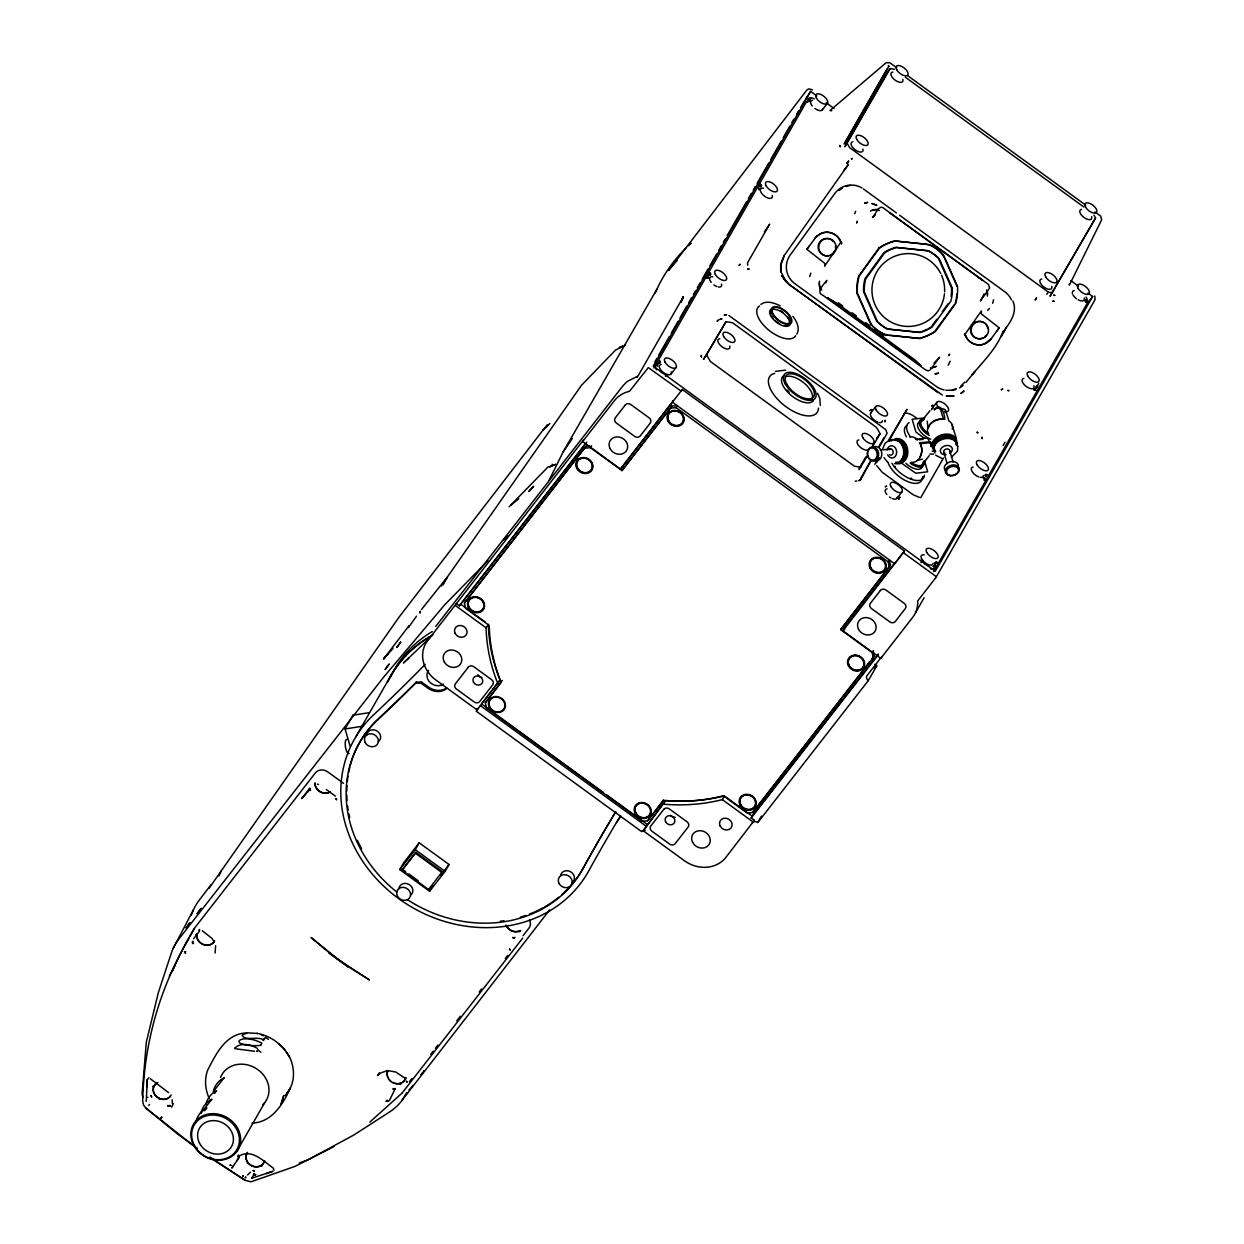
<?xml version="1.0" encoding="UTF-8"?>
<svg xmlns="http://www.w3.org/2000/svg" width="1244" height="1244" viewBox="0 0 1244 1244"><rect width="100%" height="100%" fill="white"/><g stroke="black" fill="none" stroke-linecap="round" stroke-linejoin="round"><path stroke-width="1.5" d="M840.897 242.129L824.585 266.216L824.881 263.433L806.858 249.313L816.297 236.718L821.957 233.11A14.881 14.85 -74.6 0 1 840.897 242.113C841.535 245.426 842.281 241.74 840.649 241.492M922.597 559.862L922.395 561.822L922.27 560.282M196.739 934.897L196.739 935.768A9.641 8.444 29.8 0 0 203.596 944.46A9.641 8.444 29.8 0 0 213.875 942.019M965.328 335.071C965.282 334.48 963.68 332.537 965.328 335.071A14.881 14.85 -74.6 0 0 984.253 344.059L991.281 338.772M146.263 1101.406L147.305 1079.59L146.854 1086.914M928.926 440.563L927.402 438.043L916.937 439.085A12.829 10.107 83.5 0 0 909.644 436.971M987.363 296.134L987.409 291.951M841.302 243.342L841.146 242.533M965.313 333.874L981.407 310.891L981.283 313.846L999.134 327.81L991.219 338.757A14.881 14.835 -81.5 0 1 964.986 334.309C965.639 333.236 963.245 334.729 965.546 335.678M819.283 283.305L819.547 281.237M260.867 1052.206L257.959 1050.091L257.244 1051.491M1002.742 333.268L1003.022 331.308C997.175 347.822 983.475 361.289 972.186 374.662L975.001 371.381L965.904 382.499M665.882 376.248L667.266 374.864M708.831 277.536C706.452 276.059 708.567 276.261 708.318 278.283M759.586 188.917C756.803 187.393 760.379 187.735 758.902 189.881M274.022 1170.215L273.198 1168.085C263.899 1161.445 251.412 1148.119 238.957 1156.267M820.294 405.482L819.796 398.375L817.603 393.337M747.66 265.221L747.551 262.779L769.678 224.153L764.391 231.928M215.103 952.997L215.616 945.596M922.146 561.448L921.229 562.179M388.532 1100.847L387.801 1101.173L388.843 1100.94M780.75 263.946L784 255.797L848.517 164.317L843.992 170.381M659.211 362.642C661.233 364.057 659.242 358.49 659.46 361.444C662.974 364.305 654.857 362.548 659.351 362.688M992.665 303.272L993.583 299.788M989.524 288.017L988.56 284.518L884.562 208.883C879.073 202.959 875.543 214.839 872.417 217.513L875.341 214.885M882.805 448.54L885.106 443.222L889.351 440.143M681.168 302.354L683.298 296.803L637.192 377.414M809.673 276.572L810.824 273.151M443.191 584.711L447.156 577.325L581.446 385.345L615.547 350.046L625.639 345.086M964.94 333.672L964.986 334.309M188.979 938.629C159.512 987.674 143.884 1044.167 142.687 1101.282L143.542 1105.03L145.937 1108.155L177.55 1134.015L197.158 1148.259M984.066 293.942L980.428 300.986L989.104 288.779M854.752 213.673L855.654 211.278M1002.12 335.04L1001.171 336.657L1006.318 327.436L1003.395 332.226L1004.157 330.997M950.183 361.226L948.255 365.254M551.947 464.292L552.756 464.603M549.179 480.122L563.19 451.852L656.832 289.37M825.736 282.823L826.856 280.351C823.917 284.425 814.96 292.216 823.279 295.543L925.349 369.732L927.993 370.899L930.045 370.059M922.41 561.744L921.058 562.599M218.882 876.025L221.339 870.738L398.873 617.382L543.068 430.02L549.879 423.473M1094.798 296.01L1095.109 299.571L935.939 577.496L918.056 600.479A2.053 1.804 29.8 0 0 917.714 601.536A30.773 26.948 29.8 0 1 912.707 617.351L880.799 658.356L842.919 630.817L844.505 627.396L894.203 563.563M171.625 1107.16L173.32 1103.661M643.195 830.743L665.68 800.483A178.576 156.34 29.8 0 0 724.35 795.896L752.107 816.08L751.174 817.992L754.362 820.309L725.812 857.458A30.773 26.948 29.8 0 1 684.371 860.692L643.195 830.743L665.68 800.483M842.919 630.817L904.466 551.061L682.272 389.496L620.492 469.066L582.627 441.527L583.529 439.909L427.641 640.644A30.773 26.948 29.8 0 0 435.898 680.017L477.074 709.966L500.026 680.033A178.576 156.34 29.8 0 1 488.332 624.27L486.093 627.831A178.872 156.589 29.8 0 0 497.74 683.407M202.399 930.807L212.009 938.427L214.326 941.879M326.379 789.567L335.367 796.129M389.605 1100.147L394.939 1089.2A2.053 1.788 29.2 0 1 393.12 1089.231L393.011 1088.531A1.633 1.431 29.8 0 0 395.094 1088.5L395.297 1088.827M930.916 446.612L931.958 443.299L930.372 441.729L919.907 442.771A12.829 10.107 83.5 0 1 920.544 456.361A12.829 10.107 83.5 0 1 911.137 462.348M235.085 1047.946C240.838 1042.052 251.272 1044.571 257.461 1048.474M895.385 467.293L895.011 466.329L895.447 467.246M784.233 255.844L780.594 265.718L780.921 271.876L780.75 264.366L780.765 271.021M173.243 948.286L193.458 909.768M190.316 936.094L194.297 928.506A9.237 8.086 29.8 0 1 194.748 927.853L315.37 772.897A9.237 8.086 29.8 0 1 327.81 771.918L343.484 783.316M169.34 976.151L174.626 966.106M266.045 1173.59L272.98 1171.304L251.832 1178.177L254.258 1173.543L253.667 1174.678M251.879 1178.037L252.47 1176.917M663.861 804.199A178.872 156.589 29.8 0 0 722.344 799.628L724.35 795.896M209.163 888.169L221.339 870.738M935.41 563.594C933.124 562.832 936.405 562.164 937.385 562.77C933.809 559.644 937.09 567.093 933.746 568.321A6.158 2.954 37.9 0 1 930.31 568.866M880.799 658.356L881.701 656.723M796.829 334.169C800.25 328.198 796.689 321.216 792.879 316.365M935.939 577.496L935.659 576.19L903.595 552.865M350.217 746.431L345.07 728.953L352.954 715.191L369.281 712.656M355.737 736.961L391.02 675.305M396.836 892.041A128.241 112.271 29.8 0 1 377.694 719.872A2051.791 1796.274 29.8 0 0 415.62 683.22L416.258 682.101L421.529 681.976L428.574 687.092A15.395 13.466 29.8 0 0 446.72 687.932M873.226 650.503L874.314 655.759L873.195 657.734L752.636 812.596L747.115 813.032L723.386 795.771A176.461 154.474 29.8 0 1 663.518 800.467L647.673 820.807L642.153 821.242L486.435 708.023L485.331 702.767L501.176 682.412A176.461 154.474 29.8 0 1 489.25 625.514L465.52 608.254L464.416 603.013L586.095 446.161L589.78 445.881M415.62 683.22L420.892 683.096L421.529 681.976M812.456 89.832L808.849 88.884L806.889 89.988L668.572 270.523A178.498 156.278 29.8 0 1 677.342 260.307M464.416 603.013L586.095 446.161M584.96 448.151L590.48 447.716L591.615 445.741M654.919 361.755L656.848 358.381M658.776 355.022L669.381 336.486M671.309 333.128L678.058 321.341M679.986 317.966L686.735 306.18M688.663 302.805L691.555 297.751M693.483 294.393L695.412 291.018M697.34 287.659L700.248 282.606M702.176 279.231L707.96 269.124M709.889 265.765L716.637 253.978M718.566 250.604L721.458 245.55M723.386 242.191L725.314 238.817M727.242 235.458L746.54 201.777M748.468 198.402L751.36 193.349M753.289 189.99L755.217 186.616M757.145 183.241L768.714 163.042M770.642 159.667L781.248 141.147M783.176 137.773L789.94 125.986M791.868 122.627L793.796 119.253M796.689 114.199L798.617 110.84M800.545 107.466L810.59 91.387L816.857 95.944M810.59 91.387L653.255 366.125L935.317 571.229L1092.652 296.492L1087.956 293.086M654.017 367.991L806.174 102.303A6.158 2.954 37.9 0 1 807.574 101.495M657.827 362.486L655.635 366.078A6.158 2.954 37.9 0 0 656.614 369.841M485.331 702.767L502.312 680.437M621.953 470.605L671.744 406.104L677.28 405.668L676.145 407.659L670.625 408.079L621.953 470.605L590.48 447.716M236.469 1151.991A25.642 22.454 29.8 0 0 217.373 1114.033A25.642 22.454 29.8 0 0 193.426 1144.791A25.642 22.454 29.8 0 0 236.469 1151.991L264.801 1102.511M399.775 869.587L403.709 862.698L419.197 842.81L449.022 864.487L445.072 871.375L429.584 891.264L399.775 869.587L415.263 849.699L419.197 842.81M442.304 871.593L428.542 889.507L402.045 870.225L415.807 852.327L442.304 871.593L441.822 872.448L415.309 853.182L415.807 852.327M670.625 408.079L671.744 406.104M704.12 358.241L726.029 321.667L732.483 322.709L876.6 427.501L880.083 433.689L872.402 447.109M704.99 357.572L726.029 321.667M844.038 144.024L886.956 69.089M844.66 143.495L888.589 66.787M844.738 146.73L887.61 71.872L890.144 68.607L894.452 69.291M845.578 145.641L890.144 68.607M428.542 889.507L429.04 888.636M429.584 891.264L432.741 885.759M647.673 820.807L663.518 799.939M859.137 468.584L865.871 456.843M872.588 445.088L874.516 441.729M859.044 469.594L867.597 455.506M871.344 459.751L860.724 478.271C858.08 486.093 870.349 460.404 871.64 460.327M879.057 446.285L883.878 437.857M879.321 446.923L887.112 433.301L885.728 429.6L728.906 315.494M874.781 464.37L877.642 459.394M889.04 439.474L907.047 409.323L888.916 440.982M876.507 462.644L879.368 457.652M840.617 629.604L890.409 565.103L889.304 559.847L888.169 561.837L889.273 567.077L840.617 629.604L872.091 652.478L873.195 657.734M920.7 497.756L943.527 457.932M889.273 567.077L890.409 565.103M752.636 812.596L869.54 661.886M1095.56 217.964L1050.138 296.088L1095.56 217.964L1094.005 215.212M754.362 820.309L752.309 822.953A4.105 3.592 29.8 0 1 757.72 822.439L761.499 816.111M757.829 822.517L868.265 680.639L876.74 665.851L874.905 664.265M933.762 566.642L936.654 561.604M1003.099 445.57L1005.028 442.211M1035.848 388.392L1038.74 383.354M1086.292 301.934C1083.633 299.337 1087.443 304.796 1086.961 300.799A6.158 2.954 37.9 0 0 1085.981 297.052M933.622 571.571L1087.925 302.137L1092.652 296.492M915.6 612.561L924.09 597.742M507.676 535.635L503.493 539.834L505.841 537.906M710.153 275.017L708.349 274.52L710.153 275.017L710.79 274.115L709.453 272.7L710.635 274.349M406.726 1092.698L401.61 1100.924A61.547 53.881 29.8 0 1 389.45 1112.043L354.042 1134.886L308.201 1159.735L299.275 1162.985M401.719 1100.769L549.584 909.97M148.845 1105.403L149.467 1104.423M1005.712 328.432C1011.45 320.657 1017.421 310.829 1012.803 300.97M808.102 101.588L806.983 101.93L807.854 101.526M287.037 1093.196C295.248 1082.949 295.108 1068.269 289.463 1056.871M409.603 1089.402L409.136 1090.195L411.764 1086.852M412.899 1085.219L412.231 1086.199M423.644 1071.411L424.111 1070.618L423.411 1071.379M263.51 1040.419L264.863 1038.04L262.904 1040.248M441.418 586.002L447.156 577.325L421.467 609.529M620.492 469.066L673.408 400.646L672.382 402.17L894.591 563.75L904.466 551.061M682.272 389.496L681.168 391.129L648.342 367.586L629.822 390.896A2.053 1.804 29.8 0 1 628.873 391.487A30.773 26.948 29.8 0 0 614.536 400.537L582.627 441.527M477.074 709.966L478.178 708.318M379.404 1072.919L377.554 1075.671L380.26 1073.09L387.506 1070.586M999.134 327.81L996.755 331.215M309.678 788.323L301.701 798.601L308.699 790.873M456.19 603.495L459.394 605.828L585.38 443.75M285.296 1095.513L290.396 1087.987C283.119 1104.066 271.907 1122.492 252.034 1123.099M233.592 1165.535L231.85 1168.1L238.864 1157.806L237.091 1160.403M563.19 451.852L572.364 438.494M1036.936 387.382C1035.35 387.382 1039.58 385.391 1036.718 385.671M986.181 476.001C986.896 478.1 984.222 472.984 986.772 474.462C989.757 475.799 981.92 473.731 986.01 476.545M421.001 1074.614L421.965 1073.261M423.255 1071.97L421.281 1074.645M408.623 626.447C410.784 623.835 402.869 635.56 416.491 616.153M761.39 185.714L760.286 184.05L761.561 185.496L760.939 186.958L759.275 186.133M761.064 186.165L759.726 185.791M616.418 822.548L620.896 816.297M879.026 247.929L858.702 275.966A50.273 50.195 -58.8 0 0 856.867 293.04L869.603 321.729C872.977 328.369 880.659 333.921 888.014 335.102M946.202 315.805L954.101 304.889M932.285 325.462L936.763 319.288M942.346 311.591L947.928 303.878M945.082 317.36L934.897 331.37A50.273 50.195 -58.8 0 1 919.207 338.368L889.849 335.305M809.393 245.939L806.858 249.313M930.652 369.375L939.593 357.292L933.902 363.124M147.336 1079.761L148.891 1077.693M419.648 612.157L420.285 611.193L419.803 613.012M408.592 626.292L383.665 658.869L388.346 653.629M210.951 884.842L199.46 899.879A62.293 57.519 27.8 0 0 191.312 915.133M435.804 626.37L623.026 385.702L627.334 381.364L637.332 376.403M822.424 109.705L827.509 103.174M199.678 930.932L193.582 938.754M459.394 605.828L586.733 442.242M671.138 373.869L676.223 367.338M500.026 680.033L481.49 703.84L603.387 792.475M214.497 1093.523L216.658 1090.739A25.642 22.454 29.8 0 0 205.835 1104.656M204.638 1110.736L206.815 1107.953A25.642 22.454 29.8 0 0 195.977 1121.87M402.045 870.225L415.309 853.182M440.671 875.201L449.022 864.487M870.613 413.21L875.698 406.679M876.429 438.386L880.083 433.689M921.617 421.032L929.89 410.784M931.74 408.903L936.825 402.372M409.478 1081.611L411.842 1078.579M430.766 1054.274L433.13 1051.227M435.493 1048.194L437.857 1045.147M456.781 1020.842L460.327 1016.286M479.251 991.981L481.615 988.949M505.266 958.564L507.63 955.516M523.009 935.768L528.918 928.179A9.237 8.086 29.8 0 0 529.493 919.922M402.294 1092.776L522.698 938.116M1046.686 294.315L1048.381 292.138L1052.673 292.822M922.504 464.339L929.315 455.584M897.002 498.222L902.102 491.691M871.935 658.822L874.314 655.759M752.107 816.08L878.109 654.22M751.174 817.992L878.497 654.406M880.581 658.169L867.177 675.399A4.105 3.592 29.8 0 0 868.156 680.561L868.265 680.639M874.392 668.868L876.74 665.851M667.764 374.397L665.447 376.419M387.833 653.94L383.665 658.869L393.026 648.388M898.837 499.108L899.941 497.009L898.977 498.922M1034.681 389.045L1036.128 390.398L1034.324 389.465M260.198 1045.333L261.411 1044.074L260.68 1045.473C224.822 1047.339 239.33 1031.478 261.878 1043.156M256.746 1051.367L257.959 1050.091M983.211 478.52C984.781 476.934 986.725 479.469 983.74 477.898M509.107 506.837L548.324 466.671M420.425 612.654L419.741 611.939M707.525 277.91L707.929 278.096M934.322 409.603C940.246 401.454 945.051 413.894 944.662 419.337A12.829 9.346 -16.6 0 0 931.523 422.898A12.829 9.346 -16.6 0 0 927.946 433.13M401.967 1093.181L369.826 1122.088M547.92 424.655L546.443 426.163M487.928 560.686L444.606 604.926L383.696 677.094L178.918 938.987A61.547 53.881 29.8 0 0 171.237 953.37L158.346 992.588L146.341 1042.037L142.127 1093.476A8.972 7.868 29.8 0 0 143.029 1097.192M987.643 310.3L989.384 308.528M718.006 320.361L717.104 321.247L718.97 319.739M247.509 1175.02L250.542 1172.112M760.846 304.376C766.553 300.053 774.53 303.023 780.19 305.853M1035.972 386.402L1036.765 387.91M931.554 405.917L933.109 405.28L931.834 405.668M885.23 486.808L886.785 486.155L885.51 486.559M510.864 505.111L518.764 498.844M806.983 101.93L808.833 98.571A6.158 2.954 37.9 0 1 814.291 98.945M839.125 190.519L842.421 188.077M959.559 387.941L963.011 385.531M951.536 457.123L957.46 451.137L957.833 446.254M334.076 1146.533L294.921 1166.421L251.039 1181.8L245.239 1180.369L212.289 1159.144M185.169 953.277L185.496 953.386M870.411 211.091L872.277 210.236M934.555 367.104L936.483 366.28M719.856 319.21L722.018 318.884L720.711 318.93M922.333 459.098L917.481 460.311M775.447 371.365L785.695 370.137M871.811 210.438L874.237 209.661A14.757 13.731 44.7 0 1 878.342 209.412M935.037 366.902L932.502 367.664A14.757 13.964 26 0 1 930.403 367.929M706.95 277.599L706.048 278.143L707.105 277.49M846.153 186.367L850.103 185.465M941.817 408.498L945.347 409.665L948.877 420.861A12.829 9.346 -16.6 0 1 952.298 429.133M951.629 390.476L955.703 389.605M246.623 1032.924C225.708 1033.655 216.114 1053.855 207.795 1069.902C204.125 1079.294 205.167 1089.853 209.443 1098.841M345.07 728.953L363.372 726.107M919.223 439.816L922.986 439.381M919.907 442.771L920.311 443.719L927.837 442.848A10.994 4.245 -38.9 0 1 930.776 445.679M880.192 450.126L890.642 448.928M855.219 481.148L856.852 481.008M1033.733 389.87L1034.324 390.056M387.444 1070.586L395.654 1071.97L405.886 1078.797M254.522 1051.258L235.209 1048.723A5.396 1.928 -15.8 0 1 235.1 1047.93M262.686 1039.362C257.539 1036.625 244.695 1040.886 242.222 1035.475A5.396 1.99 -15.3 0 1 243.311 1034.495L247.991 1032.862L257.679 1033.469M860.864 467.246L854.426 466.22L710.308 361.429L706.81 355.224M831.785 110.763L829.997 110.545L886.117 62.729L889.787 62.744L896.8 67.767M317.422 784.171L318.48 784.373M928.786 427.096A11.289 8.226 -16.6 0 1 943.418 419.072L944.662 419.337M919.378 497.382L913.298 494.832L882.229 472.269L876.725 465.66M942.548 458.787L935.644 455.164M238.35 1155.054L238.615 1155.163A1.633 1.431 29.8 0 0 239.143 1157.324L238.521 1157.449A2.053 1.788 30.7 0 1 237.868 1156.298M257.073 1033.344C270.881 1035.832 282.901 1044.789 289.557 1057.089L283.803 1048.412M942.314 395.048L788.712 284.192L782.087 276.044M261.007 1034.557L263.37 1035.801M924.821 417.922L912.116 419.212L915.926 432.01L924.09 438.121M197.112 1148.539L145.921 1108.124M209.941 1157.029L245.239 1180.369M864.005 323.891L864.875 324.482M863.103 323.238L859.122 320.361M893.114 215.181L889.615 212.693L982.76 280.444L977.613 276.619M265.532 1037.294L268.393 1039.362M907.731 75.713L1085.717 205.136M1095.093 211.947L1100.691 216.176L1101.686 219.737L1069.358 285.14L1069.187 284.005M905.399 77.252L1083.835 207.002M826.265 102.785L834.086 108.492M1070.711 280.553L1078.548 286.244M806.33 97.359L809.455 99.644M1084.799 299.866L1087.925 302.137M1048.381 292.138L849.605 147.601L847.273 143.464M863.414 188.933L896.395 212.926M899.536 215.212L1004.794 291.749A20.51 20.479 -74.6 0 1 1011.419 299.882M838.301 302.758L842.857 306.071M851.953 312.679L856.494 315.992M865.606 322.616L870.147 325.912M879.244 332.521L883.784 335.833M831.738 300.442L839.342 305.977M845.422 310.409L853.042 315.929M891.31 343.764L894.358 345.988M905.026 353.747L908.073 355.955M937.945 392.606L788.929 284.254L783.767 278.827L782.025 275.484L786.099 281.797L780.548 270.974M917.139 418.544L914.045 416.289A10.247 4.914 37.9 0 0 904.217 413.661M901.216 462.923L915.833 473.249L927.666 471.787L924.494 460.824M676.145 407.659L888.169 561.837M841.753 627.614L844.738 629.791M460.575 604.086L471.367 611.939M474.462 614.178L485.253 622.031M455.133 605.315L486.093 627.831M722.344 799.628L753.304 822.129M606.512 794.76L647.144 824.306M480.308 705.581L646.196 826.203M420.892 683.096L427.936 688.212A15.395 13.466 29.8 0 0 446.083 689.052M415.263 849.699L445.072 871.375M402.543 869.369L405.653 871.64M408.778 873.91L418.124 880.705M329.054 953.246L348.553 967.412M150.384 1078.797L168.531 1092.59M882.774 337.559L883.691 338.228M279.169 1044.26L283.85 1048.568M887.61 462.13L884.002 457.668M701.554 357.246L701.289 355.317L701.243 356.499M944.243 257.555C940.806 250.961 933.187 245.379 925.847 244.166L894.685 240.916A50.273 50.149 -87.7 0 0 879.01 247.914M945.005 259.25L957.009 286.229M841.41 243.684L841.037 242.813A14.881 14.85 -66.9 0 0 814.804 238.366M916.937 439.085L917.341 440.034A11.289 8.895 83.5 0 0 915.335 438.837M952.049 424.468L956.123 438.028M943.418 419.072L941.008 410.986A10.994 5.38 -70 0 0 936.157 408.561M949.639 450.406L953.106 462.037M943.729 452.116L947.197 463.748M352.954 715.191L353.218 716.077M928.133 428.434L927.184 421.187M172.138 1099.758L172.418 1103.615M987.487 294.564L987.394 292.993A11.103 10.341 44.7 0 0 986.554 289.961M819.345 282.777L819.329 285.374A14.757 13.964 26 0 0 820.34 289.385M220.515 1077.506A25.642 22.454 29.8 0 1 256.528 1068.751A25.642 22.454 29.8 0 1 262.826 1104.703M390.554 676.674A134.399 117.651 29.8 0 1 432.29 631.548M172.341 971.424A403.087 352.892 29.8 0 1 194.297 928.506M387.77 681.961A134.181 117.465 29.8 0 1 429.538 636.835M349.113 753.475A7.184 2.333 81.2 0 1 345.412 746.804A7.184 2.333 81.2 0 1 346.952 739.402M330.111 791.853A9.641 8.444 29.8 0 1 320.625 791.868A9.641 8.444 29.8 0 1 315.105 784.047M330.22 791.93A9.641 8.444 29.8 0 1 319.879 791.775A9.641 8.444 29.8 0 1 314.965 782.74M519.214 931.041A9.641 8.444 29.8 0 1 506.401 925.552M520.723 930.465A9.641 8.444 29.8 0 1 505.966 925.101M170.397 1096.182A9.641 8.444 29.8 0 1 160.258 1098.685L159.512 1098.39A9.641 8.444 29.8 0 1 153.681 1086.961L153.898 1086.416A9.641 8.444 29.8 0 1 157.91 1082.498M171.128 1095.015A9.641 8.444 29.8 0 1 156.542 1096.866A9.641 8.444 29.8 0 1 157.273 1082.98M264.568 1160.652A9.641 8.444 29.8 0 1 257.85 1166.623A9.641 8.444 29.8 0 1 248.411 1163.031L247.914 1162.425A9.641 8.444 29.8 0 1 247.54 1152.364M264.412 1160.901A9.641 8.444 29.8 0 1 251.863 1165.986A9.641 8.444 29.8 0 1 247.198 1152.893M405.793 1077.413A9.641 8.444 29.8 0 1 400.63 1083.151L399.759 1083.4A9.641 8.444 29.8 0 1 392.777 1082.42M390.756 1081.052A9.641 8.444 29.8 0 1 389.092 1079.294M387.926 1077.242A9.641 8.444 29.8 0 1 387.879 1070.742M405.622 1077.802A9.641 8.444 29.8 0 1 393.726 1083.151A9.641 8.444 29.8 0 1 387.801 1070.866M214.606 940.853A9.641 8.444 29.8 0 1 203.021 944.554A9.641 8.444 29.8 0 1 196.863 933.529M198.713 930.31A9.641 8.444 29.8 0 1 199.662 929.486M408.841 658.231A134.399 117.651 29.8 0 0 403.398 662.99A2051.791 1796.274 29.8 0 0 432.85 634.72M387.49 681.976A134.399 117.651 29.8 0 1 431.699 635.637M425.215 664.343A2051.791 1796.274 29.8 0 1 373.838 714.616A134.399 117.651 29.8 0 0 398.811 898.712A134.399 117.651 29.8 0 0 588.739 870.878A2051.791 1796.274 29.8 0 1 620.476 815.831M443.439 684.091A10.263 8.988 29.8 0 1 430.315 682.692A10.263 8.988 29.8 0 1 428.589 670.423M615.5 812.114A2051.791 1796.274 29.8 0 0 583.374 867.846A128.241 112.271 29.8 0 1 561.604 894.856M558.758 897.251A128.241 112.271 29.8 0 1 544.888 906.767M543.255 907.685A128.241 112.271 29.8 0 1 529.415 914.107M525.792 915.444A128.241 112.271 29.8 0 1 520.272 917.201M504.022 920.731A128.241 112.271 29.8 0 1 500.321 921.213M361.615 848.719A128.241 112.271 29.8 0 1 357.448 840.353M349.673 817.526A128.241 112.271 29.8 0 1 348.864 813.747M348.18 809.953A128.241 112.271 29.8 0 1 347.636 806.143M347.06 800.436A128.241 112.271 29.8 0 1 346.781 794.776M346.765 791.028A128.241 112.271 29.8 0 1 346.983 785.415M347.294 781.683A128.241 112.271 29.8 0 1 348.009 776.116M348.647 772.462A128.241 112.271 29.8 0 1 349.859 767.05M350.31 765.293A128.241 112.271 29.8 0 1 378.332 718.752A2051.791 1796.274 29.8 0 0 416.258 682.101M615.842 811.617A2051.791 1796.274 29.8 0 0 582.736 868.965A128.241 112.271 29.8 0 1 407.519 899.723M560.546 876.071A7.184 6.282 29.8 0 1 570.592 871.749A7.184 6.282 29.8 0 1 572.1 882.587M398.951 888.714A7.184 6.282 29.8 0 1 408.981 884.406A7.184 6.282 29.8 0 1 410.504 895.245M366.747 735.142A7.184 6.282 29.8 0 1 376.776 730.819A7.184 6.282 29.8 0 1 378.3 741.657M721.489 284.036A7.184 3.437 37.9 0 1 718.488 287.006M717.01 286.602A7.184 3.437 37.9 0 1 713.885 284.907M711.21 282.388A7.184 3.437 37.9 0 1 710.448 277.039M711.444 276.728A7.184 3.437 37.9 0 1 712.719 276.774M655.324 292.76A178.498 156.278 29.8 0 1 685.724 248.38M688.461 245.783A178.498 156.278 29.8 0 1 691.26 243.249M707.649 275.484A143.62 125.737 29.8 0 1 710.324 272.7M675.259 817.277A5.038 4.447 30.7 0 1 670.625 815.318M476.779 708.551A4.105 3.592 29.8 0 1 476.281 711.226L641.624 831.614A4.105 3.592 29.8 0 1 645.232 830.37M481.832 677.482A5.038 4.432 28.6 0 1 477.758 674.543M662.85 373.324A9.237 4.432 37.9 0 1 660.253 370.961M657.641 366.311A9.237 4.432 37.9 0 1 658.325 363.699M671.216 371.8A7.184 3.437 37.9 0 1 663.612 372.671A7.184 3.437 37.9 0 1 661.186 364.492M934.773 564.714A9.237 4.432 37.9 0 1 932.938 566.502M928.117 565.725A9.237 4.432 37.9 0 1 923.701 562.941M933.109 563.268A7.184 3.437 37.9 0 1 923.903 561.79A7.184 3.437 37.9 0 1 924.183 554.855M983.382 475.503A7.184 3.437 37.9 0 1 980.21 477.307M978.733 476.918A7.184 3.437 37.9 0 1 972.015 471.352A7.184 3.437 37.9 0 1 973.166 467.044M1033.966 385.718A7.184 3.437 37.9 0 1 1026.362 386.589A7.184 3.437 37.9 0 1 1023.921 378.425M1086.059 299.151A9.237 4.432 37.9 0 1 1085.359 301.763M1084.239 297.954A7.184 3.437 37.9 0 1 1078.19 299.804M1076.62 298.824A7.184 3.437 37.9 0 1 1073.028 294.952M1072.468 293.662A7.184 3.437 37.9 0 1 1072.312 292.511M1072.561 291.594A7.184 3.437 37.9 0 1 1074.194 290.645M808.911 100.748A9.237 4.432 37.9 0 1 810.746 98.96M822.673 108.788A7.184 3.437 37.9 0 1 814.898 108.508M812.239 105.989A7.184 3.437 37.9 0 1 812.472 100.329M772.244 195.401A7.184 3.437 37.9 0 1 768.279 198.138A7.184 3.437 37.9 0 1 760.815 191.965A7.184 3.437 37.9 0 1 763.489 188.155M902.833 79.352A7.184 3.437 37.9 0 1 895.229 80.222A7.184 3.437 37.9 0 1 892.788 72.043M862.916 149.047A7.184 3.437 37.9 0 1 855.312 149.918A7.184 3.437 37.9 0 1 852.886 141.754M1051.678 288.437A7.184 3.437 37.9 0 1 1042.705 286.042A7.184 3.437 37.9 0 1 1041.71 279.06M1051.755 286.369A7.184 3.437 37.9 0 1 1051.926 287.519M1091.672 216.674A7.184 3.437 37.9 0 1 1084.068 217.529A7.184 3.437 37.9 0 1 1081.627 209.365M795.616 335.74A23.589 11.32 37.9 0 1 768.465 329.878A23.589 11.32 37.9 0 1 759.633 305.946M931.492 409.836A7.184 3.437 37.9 0 1 933.373 407.97M938.225 407.083A7.184 3.437 37.9 0 1 938.862 401.408A7.184 3.437 37.9 0 1 947.664 406.99A7.184 3.437 37.9 0 1 945.502 411.702M882.462 420.721A7.184 3.437 37.9 0 1 879.29 422.54M877.813 422.151A7.184 3.437 37.9 0 1 871.515 417.253A7.184 3.437 37.9 0 1 871.251 412.573M897.251 497.305A7.184 3.437 37.9 0 1 892.617 498.72M891.046 498.004A7.184 3.437 37.9 0 1 889.491 497.025M886.816 494.506A7.184 3.437 37.9 0 1 887.05 488.845M933.529 454.06A20.51 9.843 37.9 0 1 929.874 453.936M906.456 436.893A20.51 9.843 37.9 0 1 906.923 425.464M922.177 477.991A20.51 9.843 37.9 0 1 906.674 481.148A20.51 9.843 37.9 0 1 888.092 462.457M935.737 451.214A20.51 9.843 37.9 0 1 932.083 451.09M910.328 436.628A20.51 9.843 37.9 0 1 909.131 422.618M930.792 439.225A12.829 6.142 37.9 0 1 919.534 430.486A12.829 6.142 37.9 0 1 919.083 422.136M929.346 435.447A12.829 6.142 37.9 0 1 919.596 424.873A12.829 6.142 37.9 0 1 924.168 419.306M928.071 434.001A12.409 5.956 37.9 0 1 920.156 424.702A12.409 5.956 37.9 0 1 923.359 419.306M935.13 451.106A12.658 9.221 -16.6 0 1 941.91 434.747A12.658 9.221 -16.6 0 1 956.201 445.01M933.28 446.845A11.6 8.444 -16.6 0 1 943.59 435.151A11.6 8.444 -16.6 0 1 955.765 442.6M934.12 449.068A11.802 8.599 -16.6 0 1 942.112 435.493A11.802 8.599 -16.6 0 1 955.998 442.724M934.399 450.017A11.802 8.599 -16.6 0 1 942.392 436.426A11.802 8.599 -16.6 0 1 956.278 443.673M934.819 450.033A11.383 8.288 -16.6 0 1 933.855 448.073M933.653 445.896A11.383 8.288 -16.6 0 1 941.133 437.406A11.383 8.288 -16.6 0 1 953.137 438.168M954.77 439.77A11.383 8.288 -16.6 0 1 955.734 441.729M934.524 450.421A11.802 8.599 -16.6 0 1 942.517 436.831A11.802 8.599 -16.6 0 1 956.403 444.077M934.711 451.09A11.802 8.599 -16.6 0 1 942.719 437.515A11.802 8.599 -16.6 0 1 956.605 444.746M934.431 449.302A11.18 8.148 -16.6 0 1 941.584 438.821A11.18 8.148 -16.6 0 1 954.972 441.138M934.99 453.049A12.098 8.817 -16.6 0 1 943.201 439.116A12.098 8.817 -16.6 0 1 957.445 446.534M945.984 454.698A6.158 4.478 -16.6 0 1 940.697 449.208A6.158 4.478 -16.6 0 1 950.089 446.005A6.158 4.478 -16.6 0 1 949.732 453.422M945.036 453.391A3.079 2.239 -16.6 0 1 943.916 450.717A3.079 2.239 -16.6 0 1 947.384 448.944A3.079 2.239 -16.6 0 1 949.701 450.981M946.093 471.181A7.184 5.225 -16.6 0 1 949.048 462.208A7.184 5.225 -16.6 0 1 958.393 466.298M928.599 433.689A11.289 5.411 37.9 0 1 921.198 425.386A11.289 5.411 37.9 0 1 923.592 420.161M944.74 411.375A10.994 5.38 -70 0 1 945.207 412.526M934.337 409.836A10.994 5.38 -70 0 1 935.239 409.12M924.385 475.146A20.51 9.843 37.9 0 1 911.121 479.22A20.51 9.843 37.9 0 1 891.901 463.312M922.333 465.94A12.829 6.142 37.9 0 1 905.881 463.312M923.81 461.617A12.829 6.142 37.9 0 1 920.731 466.998A12.829 6.142 37.9 0 1 910.219 463.172M923.686 461.197A12.409 5.956 37.9 0 1 910.592 462.737M894.902 438.93A12.658 9.983 83.5 0 1 907.856 451.432A12.658 9.983 83.5 0 1 895.602 463.328M897.515 439.63A11.6 9.128 83.5 0 1 906.969 452.909A11.6 9.128 83.5 0 1 895.789 462.317M894.98 439.785A11.802 9.299 83.5 0 1 906.923 449.893A11.802 9.299 83.5 0 1 898.059 462.97M896.504 439.536A11.802 9.299 83.5 0 1 906.161 451.525A11.802 9.299 83.5 0 1 897.173 463.079M896.333 439.972A11.383 8.972 83.5 0 1 904.606 457.186M899.288 462.348A11.383 8.972 83.5 0 1 896.971 462.69M896.131 439.583A11.802 9.299 83.5 0 1 905.787 451.572A11.802 9.299 83.5 0 1 896.8 463.126M890.875 441.122A11.802 9.299 83.5 0 1 893.099 440.003M895.493 439.661A11.802 9.299 83.5 0 1 905.165 451.634A11.802 9.299 83.5 0 1 896.162 463.188M895.136 440.314A11.18 8.817 83.5 0 1 903.921 448.773A11.18 8.817 83.5 0 1 900.158 461.229M898.059 462.286A11.18 8.817 83.5 0 1 895.773 462.628M889.056 441.045A12.098 9.532 83.5 0 1 903.299 448.711A12.098 9.532 83.5 0 1 894.483 463.685M887.081 450.188A6.158 4.852 83.5 0 1 894.094 446.627A6.158 4.852 83.5 0 1 895.385 456.299A6.158 4.852 83.5 0 1 887.687 454.853M888.947 449.799A3.079 2.426 83.5 0 1 892.228 449.69A3.079 2.426 83.5 0 1 892.772 453.811A3.079 2.426 83.5 0 1 889.584 454.635M873.117 447.405A7.184 5.66 83.5 0 1 881.732 452.863A7.184 5.66 83.5 0 1 874.859 460.56M923.017 462.301A11.289 5.411 37.9 0 1 911.448 462.69M920.311 443.719A11.289 8.895 83.5 0 1 920.125 456.579M790.08 321.154A12.316 5.909 37.9 0 1 777.034 322.647A12.316 5.909 37.9 0 1 772.866 308.636M780.283 310.627A12.316 5.909 37.9 0 1 782.958 312.322M787.53 316.614A12.316 5.909 37.9 0 1 789.116 318.93M770.891 310.86A11.289 5.411 37.9 0 1 785.99 315.634A11.289 5.411 37.9 0 1 784.513 325.508M779.739 323.767A11.289 5.411 37.9 0 1 775.012 320.33M773.099 318.262A11.289 5.411 37.9 0 1 771.638 316.147M770.751 314.11A11.289 5.411 37.9 0 1 770.487 312.306M729.761 346.019A7.184 3.437 37.9 0 1 722.158 346.889A7.184 3.437 37.9 0 1 719.716 338.71M868.172 449.908A7.184 3.437 37.9 0 1 859.215 446.223A7.184 3.437 37.9 0 1 858.858 439.894M818.505 408.11A29.747 14.275 37.9 0 1 784.233 405.373A29.747 14.275 37.9 0 1 774.701 373.355M813.607 400.226A19.5 9.346 37.9 0 1 791.184 395.39A19.5 9.346 37.9 0 1 783.891 375.61M789.131 392.155A17.447 8.366 37.9 0 1 787.203 389.994M785.353 376.994A17.447 8.366 37.9 0 1 803.857 382.857A17.447 8.366 37.9 0 1 811.959 399.013M861.936 187.968A20.51 20.479 -74.6 0 0 835.019 193.209L790.049 255.238A20.51 20.479 -74.6 0 0 794.776 283.601L936.157 386.402A20.51 20.479 -74.6 0 0 944.196 389.916M964.551 382.126A20.51 20.479 -74.6 0 1 960.85 385.92M956.309 388.626A20.51 20.479 -74.6 0 1 952.951 389.745M951.225 390.087A20.51 20.479 -74.6 0 1 945.938 390.181M841.333 242.891A2.053 1.026 48.5 0 1 841.457 243.637M982.744 337.979A8.724 8.708 -81.5 0 1 970.553 329.116A8.724 8.708 -81.5 0 1 984.315 322.958M985.963 324.528A8.724 8.708 -81.5 0 1 987.798 328.649M986.243 335.134A8.724 8.708 -81.5 0 1 984.673 336.782M828.162 255.72A8.724 8.708 -66.9 0 1 818.692 243.98A8.724 8.708 -66.9 0 1 833.589 241.616M835.408 245.737A8.724 8.708 -66.9 0 1 835.47 248.007M834.942 250.215A8.724 8.708 -66.9 0 1 830.354 255.067M933.498 367.322A11.103 10.496 26 0 1 931.927 367.509M873.272 210.018A11.103 10.341 44.7 0 1 879.43 210.547M956.947 293.911A50.273 50.149 -87.7 0 1 955.221 303.334M931.647 252.874A44.115 44.022 -74.6 0 0 927.9 250.682L895.758 247.323A44.115 44.022 -74.6 0 0 883.909 252.61L864.907 278.827A44.115 44.022 -74.6 0 0 863.554 291.749L876.693 321.31A44.115 44.022 -74.6 0 0 887.174 328.945L919.316 332.303A44.115 44.022 -74.6 0 0 927.402 329.162M932.844 253.683A44.115 44.022 -74.6 0 1 938.396 258.317L951.536 287.877A44.115 44.022 -74.6 0 1 951.054 296.538M931.165 327.001A44.115 44.022 -74.6 0 1 928.677 328.478M944.46 293.802A36.418 36.34 -74.6 0 1 892.928 323.036A36.418 36.34 -74.6 0 1 882.167 264.739A36.418 36.34 -74.6 0 1 940.697 273.478M941.521 275.188A36.418 36.34 -74.6 0 1 944.6 291.905M879.352 331.821A47.288 43.991 44.7 0 1 876.211 329.629M875.201 329.598A47.241 44.66 26 0 1 874.703 329.225M821.755 290.07A11.103 10.496 26 0 1 819.392 284.332M186.102 927.9L189.959 922.597L186.102 927.9M197.19 913.718L201.062 908.415L197.19 913.718M385.22 669.459L389.077 664.172L385.22 669.459M396.805 647.424L400.677 642.137L396.805 647.424M520.241 931.243L520.225 931.383A2.068 1.788 30.8 0 0 519.65 931.834L519.417 931.429A2.472 2.161 29.8 0 1 520.116 930.87L520.241 931.243M147.865 1097.317L147.896 1097.208M888.496 65.528L888.698 66.585L888.496 65.528M908.182 424.468L908.182 424.468M262.189 1165.55L262.189 1165.628A2.084 1.835 29.1 0 0 261.691 1165.923L261.52 1165.441A2.488 2.177 29.8 0 1 262.095 1165.161L262.189 1165.55M400.817 1083.726L400.801 1083.804A2.068 1.804 30.9 0 0 400.133 1084.255L399.915 1083.819A2.472 2.161 29.8 0 1 400.708 1083.337L400.817 1083.726M984.548 479.515L984.206 480.402L984.471 479.469M533.489 486.435L528.995 491.333L533.489 486.435M809.875 101.059C810.248 103.283 807.418 98.089 809.875 101.059M335.958 798.648L336.549 799.659L335.958 798.648M406.477 1081.316L407.052 1082.327L406.508 1081.316M509.496 948.954L510.087 949.965L509.496 948.954M309.476 788.68L310.533 790.484A1.633 1.431 29.8 0 1 310.098 788.385L309.476 788.68M170.008 1105.963L169.993 1106.025A2.053 1.788 29.1 0 1 167.816 1106.118L167.753 1105.418A1.633 1.431 29.8 0 0 170.055 1105.31L170.008 1105.963M885.199 420.456L884.888 421.669L885.199 420.456M245.27 1177.741L245.799 1177.166L245.27 1177.741M922.753 477.058L923.577 476.747L922.753 477.058M827.789 297.922L920.964 365.689L915.366 360.278L837.399 303.583L827.789 297.922M514.347 938.178L512.652 937.463A1.633 1.431 29.8 0 0 514.861 937.292L514.347 938.178M283.756 1095.606L281.035 1104.33L283.756 1095.606M682.039 299.509L683.298 296.803L682.039 299.509M192.556 941.444L192.4 941.848A2.053 1.788 30.6 0 0 192.836 943.574L193.504 943.465A1.633 1.431 29.8 0 1 192.96 941.521L192.68 941.428M159.45 1098.561L159.279 1098.934A2.068 1.819 28 0 1 159.807 1099.432L160.165 1099.012A2.472 2.161 29.8 0 0 159.45 1098.561M857.303 221.416L856.696 222.816L857.303 221.416M910.717 478.365L911.743 478.505L910.717 478.427M948.892 355.473L949.514 354.353L948.892 355.473M247.369 1163.016L247.338 1163.078A2.068 1.819 31.5 0 1 247.867 1163.529L248.256 1163.14A2.472 2.161 29.8 0 0 247.618 1162.611L247.463 1162.876M243.218 1175.611L242.813 1176.529L243.218 1175.611M704.337 358.428L703.482 359.283L704.337 358.428M387.055 1100.334L386.215 1101.298L387.055 1100.334M1035.941 298.747L1035.132 300.006L1036.532 297.829L1035.941 298.747M161.782 1117.143L160.927 1118.232L161.782 1117.143M148.487 1107.331L148.487 1107.331M1095.669 213.984L1095.669 213.984M185.62 951.816L184.501 951.722L185.62 951.816M879.492 248.054L859.169 276.09A50.273 50.164 -74.6 0 0 857.365 293.195L871.422 324.824A50.273 50.164 -74.6 0 0 885.308 334.916L919.689 338.508A50.273 50.164 -74.6 0 0 935.364 331.495L955.687 303.474A50.273 50.164 -74.6 0 0 957.491 286.369L943.434 254.74A50.273 50.164 -74.6 0 0 929.563 244.648L895.182 241.056A50.273 50.164 -74.6 0 0 879.492 248.054M884.671 252.827L865.668 279.029A44.115 44.022 -74.6 0 0 864.316 291.951L877.455 321.527A44.115 44.022 -74.6 0 0 887.952 329.147L920.078 332.506A44.115 44.022 -74.6 0 0 931.927 327.219L950.929 301.017A44.115 44.022 -74.6 0 0 952.298 288.079L939.158 258.519A44.115 44.022 -74.6 0 0 928.662 250.899L896.535 247.54A44.115 44.022 -74.6 0 0 884.671 252.827M860.537 479.873L859.029 480.604L860.537 479.873M724.428 314.965L726.48 314.654L724.428 314.965M625.297 404.953L615.298 417.813A4.105 3.592 29.8 0 0 616.386 423.069L634.689 436.38A4.105 3.592 29.8 0 0 640.225 435.944L650.223 423.084A4.105 3.592 29.8 0 0 649.119 417.844L630.817 404.533A4.105 3.592 29.8 0 0 625.297 404.953M468.304 667.204L455.366 683.827A4.105 3.592 29.8 0 0 456.47 689.083L474.197 701.974A4.105 3.592 29.8 0 0 479.717 701.538L492.655 684.915A4.105 3.592 29.8 0 0 491.551 679.659L473.84 666.768A4.105 3.592 29.8 0 0 468.304 667.204M224.06 1077.833L213.222 1091.75A25.642 22.454 29.8 0 1 224.06 1077.833M211.729 1099.338L200.906 1113.271A25.642 22.454 29.8 0 1 211.729 1099.338M663.783 809.346L650.83 825.969A4.105 3.592 29.8 0 0 651.934 831.21L669.661 844.101A4.105 3.592 29.8 0 0 675.181 843.665L688.119 827.042A4.105 3.592 29.8 0 0 687.03 821.802L669.303 808.911A4.105 3.592 29.8 0 0 663.783 809.346M880.394 590.465L870.396 603.309A4.105 3.592 29.8 0 0 871.484 608.565L889.787 621.876A4.105 3.592 29.8 0 0 895.322 621.44L905.321 608.58A4.105 3.592 29.8 0 0 904.217 603.34L885.915 590.029A4.105 3.592 29.8 0 0 880.394 590.465M739.62 264.785L739.045 265.516L740.118 264.163L739.62 264.785M848.595 161.176L846.962 163.182L848.595 161.176M231.182 1165.395L230.109 1165.208L231.182 1165.395M1053.792 295.279L1054.756 295.357L1053.792 295.279M547.515 425.075L545.276 427.516L547.515 425.075M870.365 410.178L869.836 410.753L871.951 409.525L870.365 410.178M196.085 934.928L196.054 934.975A2.068 1.788 29 0 1 195.837 935.706L196.288 935.737A2.472 2.161 29.8 0 0 196.536 934.866L196.148 934.897M543.675 429.398L543.068 430.02L543.675 429.398M153.152 1086.354L153.105 1086.385A2.084 1.835 29.9 0 1 153.012 1086.898L153.494 1086.883A2.488 2.177 29.8 0 0 153.603 1086.276L153.214 1086.307M255.658 1174.523L254.6 1175.145L255.658 1174.523M963.882 391.114L960.897 393.415L963.882 391.114M550.392 466.422L549.459 467.029L555.617 464.323L550.392 466.422M1001.358 389.699L1002.602 388.952L1001.358 389.699M852.202 158.61L851.456 158.937L852.202 158.61M747.706 269.186L748.919 268.984L747.706 269.186M253.216 1170.573L254.398 1170.946L253.216 1170.573M623.586 345.941L619.45 347.527L623.586 345.941M866.088 202.756L864.611 203.099L867.721 202.399L866.088 202.756M938.489 373.216L935.193 373.853L938.489 373.216M1054.119 301.39L1052.906 301.188L1054.119 301.39M953.899 396.167L946.404 396.23L953.899 396.167M742.823 262.997L742.823 262.997M151.612 1096.944L151.037 1095.622L151.612 1096.944M1008.775 390.663L1007.858 390.46L1008.775 390.663M873.366 203.923L871.857 203.534L876.911 205.369L873.366 203.923M369.25 979.821L348.88 966.992L329.442 952.857L311.031 937.478L338.99 960.119L369.25 979.821M977.115 432.228L977.8 432.772L977.115 432.228M840.306 146.59L839.669 145.532L840.306 146.59M982.138 438.541L981.982 437.344L982.138 438.541M199.444 1143.018A18.473 16.172 29.8 0 0 230.42 1148.212A18.473 16.172 29.8 0 0 216.674 1120.875A18.473 16.172 29.8 0 0 199.444 1143.018M194.08 1144.9A24.616 21.552 29.8 0 0 235.396 1151.82A24.616 21.552 29.8 0 0 217.062 1115.37A24.616 21.552 29.8 0 0 194.08 1144.9M558.991 883.395A7.184 6.282 29.8 0 0 571.043 885.401A7.184 6.282 29.8 0 0 565.693 874.781A7.184 6.282 29.8 0 0 558.991 883.395M397.396 896.038A7.184 6.282 29.8 0 0 409.432 898.059A7.184 6.282 29.8 0 0 404.098 887.423A7.184 6.282 29.8 0 0 397.396 896.038M365.176 742.466A7.184 6.282 29.8 0 0 377.227 744.472A7.184 6.282 29.8 0 0 371.878 733.851A7.184 6.282 29.8 0 0 365.176 742.466M715.378 274.504A7.184 3.437 37.9 0 0 725.843 280.211A7.184 3.437 37.9 0 0 720.851 271.347A7.184 3.437 37.9 0 0 715.378 274.504M858.5 629.215A9.594 8.397 29.8 0 0 874.594 631.905A9.594 8.397 29.8 0 0 867.457 617.708A9.594 8.397 29.8 0 0 858.5 629.215M610.026 448.524A9.594 8.397 29.8 0 0 626.121 451.23A9.594 8.397 29.8 0 0 618.983 437.033A9.594 8.397 29.8 0 0 610.026 448.524M444.139 661.637A9.594 8.397 29.8 0 0 460.233 664.343A9.594 8.397 29.8 0 0 453.096 650.145A9.594 8.397 29.8 0 0 444.139 661.637M455.117 633.367A6.515 5.707 29.8 0 0 466.049 635.202A6.515 5.707 29.8 0 0 461.213 625.561A6.515 5.707 29.8 0 0 455.117 633.367M692.613 842.328A9.594 8.397 29.8 0 0 708.707 845.018A9.594 8.397 29.8 0 0 701.569 830.821A9.594 8.397 29.8 0 0 692.613 842.328M720.167 826.094A6.515 5.707 29.8 0 0 731.083 827.913A6.515 5.707 29.8 0 0 726.247 818.272A6.515 5.707 29.8 0 0 720.167 826.094M473.451 682.07A5.038 4.416 29.8 0 0 481.91 683.485A5.038 4.416 29.8 0 0 478.147 676.021A5.038 4.416 29.8 0 0 473.451 682.07M665.602 821.786A5.038 4.416 29.8 0 0 674.061 823.217A5.038 4.416 29.8 0 0 670.298 815.737A5.038 4.416 29.8 0 0 665.602 821.786M576.718 468.242A8.817 7.728 29.8 0 0 591.522 470.714A8.817 7.728 29.8 0 0 584.944 457.652A8.817 7.728 29.8 0 0 576.718 468.242M739.993 805.008A8.817 7.728 29.8 0 0 754.797 807.496A8.817 7.728 29.8 0 0 748.235 794.434A8.817 7.728 29.8 0 0 739.993 805.008M848.377 665.773A8.817 7.728 29.8 0 0 863.181 668.261A8.817 7.728 29.8 0 0 856.618 655.199A8.817 7.728 29.8 0 0 848.377 665.773M667.904 421.078A8.817 7.728 29.8 0 0 682.707 423.551A8.817 7.728 29.8 0 0 676.145 410.489A8.817 7.728 29.8 0 0 667.904 421.078M869.991 568.026A8.817 7.728 29.8 0 0 884.795 570.498A8.817 7.728 29.8 0 0 878.233 557.436A8.817 7.728 29.8 0 0 869.991 568.026M635.031 813.234A8.817 7.728 29.8 0 0 649.834 815.706A8.817 7.728 29.8 0 0 643.257 802.644A8.817 7.728 29.8 0 0 635.031 813.234M489.25 707.23A8.817 7.728 29.8 0 0 504.053 709.702A8.817 7.728 29.8 0 0 497.491 696.64A8.817 7.728 29.8 0 0 489.25 707.23M468.335 607.461A8.817 7.728 29.8 0 0 483.138 609.949A8.817 7.728 29.8 0 0 476.576 596.887A8.817 7.728 29.8 0 0 468.335 607.461M577.403 467.791A8.21 7.184 29.8 0 0 591.164 470.092A8.21 7.184 29.8 0 0 585.053 457.947A8.21 7.184 29.8 0 0 577.403 467.791M577.247 468.039A8.21 7.184 29.8 0 0 591.024 470.356A8.21 7.184 29.8 0 0 584.913 458.196A8.21 7.184 29.8 0 0 577.247 468.039M740.678 804.557A8.21 7.184 29.8 0 0 754.455 806.874A8.21 7.184 29.8 0 0 748.344 794.714A8.21 7.184 29.8 0 0 740.678 804.557M740.538 804.821A8.21 7.184 29.8 0 0 754.299 807.123A8.21 7.184 29.8 0 0 748.188 794.978A8.21 7.184 29.8 0 0 740.538 804.821M849.061 665.338A8.21 7.184 29.8 0 0 862.838 667.639A8.21 7.184 29.8 0 0 856.727 655.495A8.21 7.184 29.8 0 0 849.061 665.338M848.906 665.587A8.21 7.184 29.8 0 0 862.683 667.888A8.21 7.184 29.8 0 0 856.572 655.743A8.21 7.184 29.8 0 0 848.906 665.587M668.588 420.627A8.21 7.184 29.8 0 0 682.35 422.929A8.21 7.184 29.8 0 0 676.254 410.784A8.21 7.184 29.8 0 0 668.588 420.627M668.432 420.876A8.21 7.184 29.8 0 0 682.21 423.193A8.21 7.184 29.8 0 0 676.098 411.033A8.21 7.184 29.8 0 0 668.432 420.876M870.676 567.575A8.21 7.184 29.8 0 0 884.453 569.876A8.21 7.184 29.8 0 0 878.342 557.732A8.21 7.184 29.8 0 0 870.676 567.575M870.536 567.839A8.21 7.184 29.8 0 0 884.297 570.141A8.21 7.184 29.8 0 0 878.186 557.996A8.21 7.184 29.8 0 0 870.536 567.839M635.715 812.783A8.21 7.184 29.8 0 0 649.477 815.084A8.21 7.184 29.8 0 0 643.366 802.94A8.21 7.184 29.8 0 0 635.715 812.783M635.56 813.032A8.21 7.184 29.8 0 0 649.337 815.349A8.21 7.184 29.8 0 0 643.226 803.189A8.21 7.184 29.8 0 0 635.56 813.032M489.794 707.043A8.21 7.184 29.8 0 0 503.556 709.344A8.21 7.184 29.8 0 0 497.46 697.2A8.21 7.184 29.8 0 0 489.794 707.043M469.019 607.025A8.21 7.184 29.8 0 0 482.781 609.327A8.21 7.184 29.8 0 0 476.685 597.182A8.21 7.184 29.8 0 0 469.019 607.025M468.864 607.274A8.21 7.184 29.8 0 0 482.641 609.591A8.21 7.184 29.8 0 0 476.53 597.431A8.21 7.184 29.8 0 0 468.864 607.274M665.105 362.268A7.184 3.437 37.9 0 0 675.585 367.975A7.184 3.437 37.9 0 0 670.594 359.127A7.184 3.437 37.9 0 0 665.105 362.268M926.827 552.585A7.184 3.437 37.9 0 0 937.307 558.292A7.184 3.437 37.9 0 0 932.316 549.444A7.184 3.437 37.9 0 0 926.827 552.585M977.1 464.821A7.184 3.437 37.9 0 0 987.565 470.527A7.184 3.437 37.9 0 0 982.573 461.664A7.184 3.437 37.9 0 0 977.1 464.821M1027.855 376.186A7.184 3.437 37.9 0 0 1038.32 381.892A7.184 3.437 37.9 0 0 1033.344 373.044A7.184 3.437 37.9 0 0 1027.855 376.186M1078.113 288.421A7.184 3.437 37.9 0 0 1088.593 294.128A7.184 3.437 37.9 0 0 1083.602 285.265A7.184 3.437 37.9 0 0 1078.113 288.421M816.391 98.105A7.184 3.437 37.9 0 0 826.871 103.812A7.184 3.437 37.9 0 0 821.88 94.964A7.184 3.437 37.9 0 0 816.391 98.105M766.133 185.869A7.184 3.437 37.9 0 0 776.598 191.576A7.184 3.437 37.9 0 0 771.622 182.728A7.184 3.437 37.9 0 0 766.133 185.869M896.722 69.819A7.184 3.437 37.9 0 0 907.203 75.526A7.184 3.437 37.9 0 0 902.211 66.678A7.184 3.437 37.9 0 0 896.722 69.819M856.805 139.515A7.184 3.437 37.9 0 0 867.286 145.221A7.184 3.437 37.9 0 0 862.294 136.374A7.184 3.437 37.9 0 0 856.805 139.515M1045.644 276.837A7.184 3.437 37.9 0 0 1056.125 282.543A7.184 3.437 37.9 0 0 1051.133 273.68A7.184 3.437 37.9 0 0 1045.644 276.837M1085.561 207.142A7.184 3.437 37.9 0 0 1096.026 212.833A7.184 3.437 37.9 0 0 1091.05 203.985A7.184 3.437 37.9 0 0 1085.561 207.142M876.18 410.038A7.184 3.437 37.9 0 0 886.645 415.745A7.184 3.437 37.9 0 0 881.669 406.897A7.184 3.437 37.9 0 0 876.18 410.038M890.984 486.622A7.184 3.437 37.9 0 0 901.449 492.329A7.184 3.437 37.9 0 0 896.457 483.465A7.184 3.437 37.9 0 0 890.984 486.622M950.152 475.659A7.184 5.225 -16.6 0 0 959.264 468.304A7.184 5.225 -16.6 0 0 947.679 466.935A7.184 5.225 -16.6 0 0 950.152 475.659M950.665 475.566A6.158 4.478 -16.6 0 0 958.471 469.268A6.158 4.478 -16.6 0 0 948.55 468.102A6.158 4.478 -16.6 0 0 950.665 475.566M867.97 450.328A7.184 5.66 83.5 0 0 873.195 461.182A7.184 5.66 83.5 0 0 877.813 450.561A7.184 5.66 83.5 0 0 867.97 450.328M868.063 450.934A6.158 4.852 83.5 0 0 872.542 460.233A6.158 4.852 83.5 0 0 876.491 451.121A6.158 4.852 83.5 0 0 868.063 450.934M772.431 314.032A12.316 5.909 37.9 0 0 790.375 323.813A12.316 5.909 37.9 0 0 781.823 308.636A12.316 5.909 37.9 0 0 772.431 314.032M773.177 314.157A11.289 5.411 37.9 0 0 789.645 323.113A11.289 5.411 37.9 0 0 781.807 309.196A11.289 5.411 37.9 0 0 773.177 314.157M723.65 336.486A7.184 3.437 37.9 0 0 734.115 342.193A7.184 3.437 37.9 0 0 729.124 333.33A7.184 3.437 37.9 0 0 723.65 336.486M862.792 437.67A7.184 3.437 37.9 0 0 873.257 443.362A7.184 3.437 37.9 0 0 868.281 434.514A7.184 3.437 37.9 0 0 862.792 437.67M785.322 384.054A19.5 9.346 37.9 0 0 813.747 399.526A19.5 9.346 37.9 0 0 800.203 375.501A19.5 9.346 37.9 0 0 785.322 384.054M786.83 384.287A17.447 8.366 37.9 0 0 812.27 398.142A17.447 8.366 37.9 0 0 800.156 376.652A17.447 8.366 37.9 0 0 786.83 384.287M832.92 254.04A8.724 8.708 -74.6 0 0 830.557 239.128A8.724 8.708 -74.6 0 0 818.847 248.644A8.724 8.708 -74.6 0 0 832.92 254.04M985.31 336.953A8.724 8.708 -74.6 0 0 982.947 322.04A8.724 8.708 -74.6 0 0 971.237 331.557A8.724 8.708 -74.6 0 0 985.31 336.953"/></g></svg>
